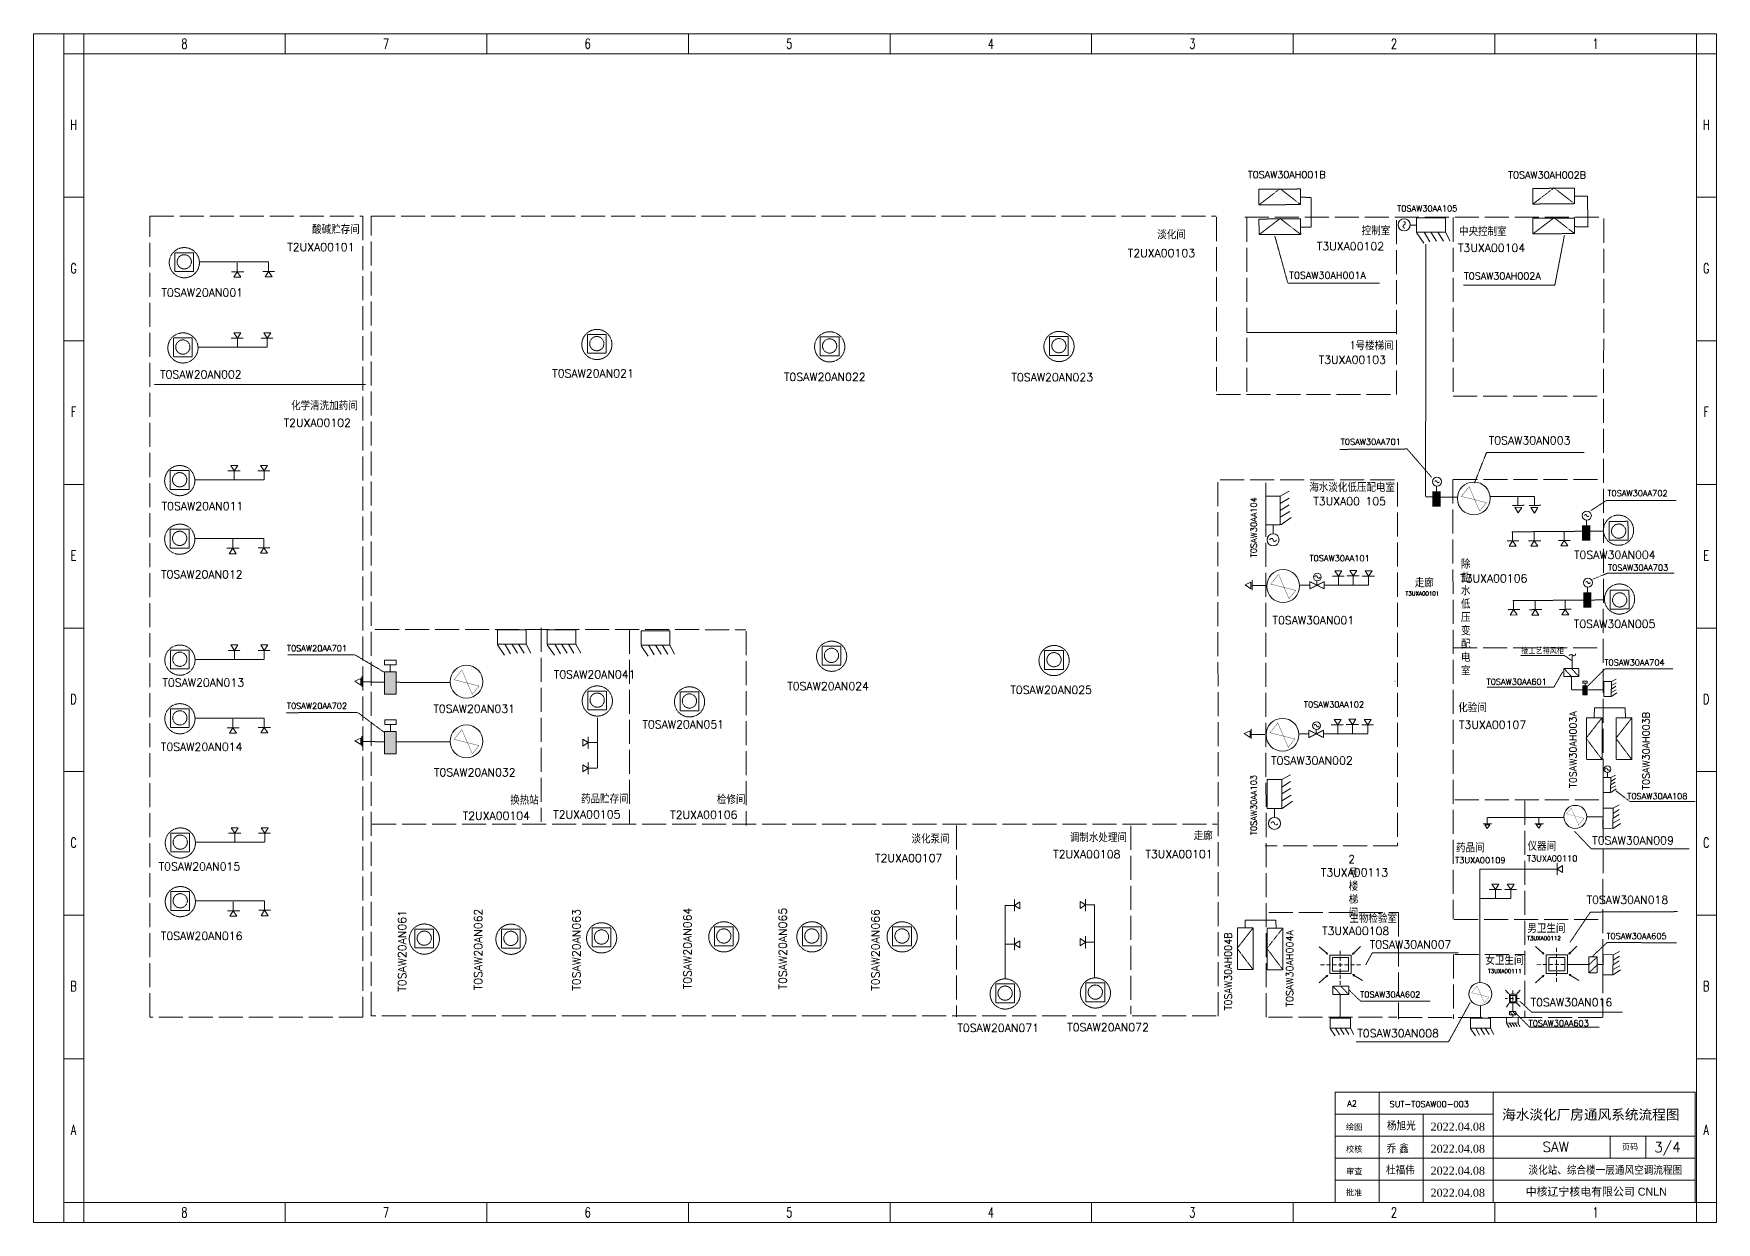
# Model space of a CAD drawing. Header units: millimetres. Extents: x 183980 to 562651, y 222331 to 282504.
# Drawn here: x 386994 to 471094, y 223104 to 282504 of the extents above; entities that cross this region are included whole.
import ezdxf
from ezdxf.enums import TextEntityAlignment as Align

# ---------------------------------------------------------------- set-up
doc = ezdxf.new("R2010")
doc.units = ezdxf.units.MM
for name, pattern in [('ACAD_ISO02W100', [15, 12, -3]), ('AM_ISO08W050x2', [9, 6, -0.75, 1.5, -0.75]), ('破線', [3, 2, -1])]:
    doc.linetypes.add(name, pattern=pattern)
doc.layers.get('0').update_dxf_attribs({"lineweight": 5})
doc.styles.add('-华文新魏', font='STXINWEI.TTF', dxfattribs={"width": 1.5})
doc.styles.add('HZ', font='romanc.shx', dxfattribs={"width": 0.75, "bigfont": 'hzfs.shx'})
doc.styles.add('ROMAND', font='romand')
doc.styles.add('RT', font='times.ttf', dxfattribs={"width": 1.5})
doc.styles.get("Standard").update_dxf_attribs({"font": 'txt8.shx', "bigfont": 'hztxt.shx'})
doc.styles.add('中西文等高字体', font='HZTXT_E.shx', dxfattribs={"width": 0.7, "bigfont": 'HZTXT.shx'})
doc.styles.add('设备编码ROMAND', font='romand.shx', dxfattribs={"width": 0.85, "height": 400})
pattern_1 = [(0, (0, 0), (0, 6.985), [5.08, -1.905]), (90, (0, 0), (-6.985, 4e-16), [5.08, -1.905])]

msp = doc.modelspace()

# ---------------------------------------------------------------- hatches: boundary and pattern name
at = {"linetype": '破線', "lineweight": 5}
h = msp.add_hatch(dxfattribs=at)
h.set_pattern_fill('ANGLE', color=256, scale=0.7, style=0)
h.set_pattern_definition([(0, (173725.622, 84212.989), (0, 4.8895), [3.556, -1.3335]), (90, (173725.622, 84212.989), (-4.8895, 3e-16), [3.556, -1.3335])])
h.paths.add_polyline_path([(456897, 258863), (457309, 258863), (457309, 259637), (457086, 259637), (456897, 259637), (456897, 259283)])
h = msp.add_hatch(dxfattribs=at)
h.set_pattern_fill('ANGLE', color=256, scale=0.7, style=0)
h.set_pattern_definition([(0, (181215.4506, 82516), (0, 4.8895), [3.556, -1.3335]), (90, (181215.4506, 82516), (-4.8895, 3e-16), [3.556, -1.3335])])
h.paths.add_polyline_path([(464387, 257166), (464799, 257166), (464799, 257940), (464575, 257940), (464387, 257940), (464387, 257586)])
h = msp.add_hatch(dxfattribs=at)
h.set_pattern_fill('ANGLE', color=256, scale=0.7, style=0)
h.set_pattern_definition([(0, (181268.4506, 79170), (0, 4.8895), [3.556, -1.3335]), (90, (181268.4506, 79170), (-4.8895, 3e-16), [3.556, -1.3335])])
h.paths.add_polyline_path([(464440, 253820), (464852, 253820), (464852, 254594), (464628, 254594), (464440, 254594), (464440, 254240)])
h = msp.add_hatch(dxfattribs=at)
h.set_pattern_fill('ANGLE', color=256, style=0)
h.set_pattern_definition(pattern_1)
h.paths.add_polyline_path([(404531, 249500), (404531, 250606), (405119, 250606), (405119, 249500)])
h = msp.add_hatch(dxfattribs=at)
h.set_pattern_fill('ANGLE', color=256, style=0)
h.set_pattern_definition(pattern_1)
h.paths.add_polyline_path([(464418, 249916), (464418, 249462), (464642, 249462), (464642, 249916)])
h = msp.add_hatch(dxfattribs=at)
h.set_pattern_fill('ANGLE', color=256, style=0)
h.set_pattern_definition(pattern_1)
h.paths.add_polyline_path([(404531, 246520), (404531, 247626), (405119, 247626), (405119, 246520)])

# ---------------------------------------------------------------- linework, layer by layer
for p, q in [((386994, 282504, 840), (471094, 282504, 840)), ((386994, 223104, 840), (386994, 282504, 840)), ((388494, 223104, 840), (388494, 282504, 840)), ((389494, 281504, 840), (389494, 282504, 840)), ((399569, 282504, 840), (399569, 281504, 840)), ((409644, 282504, 840), (409644, 281504, 840)), ((419719, 282504, 840), (419719, 281504, 840)), ((429794, 282504, 840), (429794, 281504, 840)), ((439869, 282504, 840), (439869, 281504, 840)), ((449944, 282504, 840), (449944, 281504, 840)), ((460019, 282504, 840), (460019, 281504, 840)), ((470094, 281504, 840), (470094, 282504, 840)), ((471094, 282504, 840), (471094, 223104, 840)), ((389494, 281504, 840), (388494, 281504, 840)), ((389494, 281504, 840), (470094, 281504, 840)), ((389494, 224104, 840), (389494, 281504, 840)), ((470094, 281504, 840), (471094, 281504, 840)), ((470094, 281504, 840), (470094, 224104, 840)), ((388494, 274329, 840), (389494, 274329, 840)), ((470094, 274329, 840), (471094, 274329, 840)), ((388494, 267154, 840), (389494, 267154, 840)), ((470094, 267154, 840), (471094, 267154, 840)), ((388494, 259979, 840), (389494, 259979, 840)), ((470094, 259979, 840), (471094, 259979, 840)), ((388494, 252804, 840), (389494, 252804, 840)), ((470094, 252804, 840), (471094, 252804, 840)), ((388494, 245629, 840), (389494, 245629, 840)), ((470094, 245629, 840), (471094, 245629, 840)), ((388494, 238454, 840), (389494, 238454, 840)), ((470094, 238454, 840), (471094, 238454, 840)), ((388494, 231279, 840), (389494, 231279, 840)), ((388494, 231279, 840), (389494, 231279, 840)), ((470094, 231279, 840), (471094, 231279, 840)), ((389494, 224104, 840), (388494, 224104, 840)), ((389494, 224104, 840), (389494, 223104, 840)), ((470094, 224104, 840), (389494, 224104, 840)), ((399569, 224104, 840), (399569, 223104, 840)), ((409644, 224104, 840), (409644, 223104, 840)), ((419719, 224104, 840), (419719, 223104, 840)), ((429794, 224104, 840), (429794, 223104, 840)), ((439869, 224104, 840), (439869, 223104, 840)), ((449944, 224104, 840), (449944, 223104, 840)), ((449944, 224104, 840), (449944, 223104, 840)), ((460019, 224104, 840), (460019, 223104, 840)), ((470094, 224104, 840), (471094, 224104, 840)), ((470094, 224104, 840), (470094, 223104, 840)), ((471094, 223104, 840), (386994, 223104, 840))]:
    msp.add_line(p, q)
for p, q in [((449290, 274757), (448235, 273950)), ((450315, 273964), (449290, 274757)), ((449290, 274757), (449290, 274757)), ((450320, 274330), (450840, 274320)), ((450840, 274320), (450840, 272830)), ((462980, 274797), (461925, 273990)), ((464005, 274004), (462980, 274797)), ((462980, 274797), (462980, 274797)), ((464020, 274380), (464650, 274380)), ((464650, 274380), (464680, 272850)), ((449294, 273267), (448239, 272460)), ((450319, 272474), (449294, 273267)), ((449294, 273267), (449294, 273267)), ((450840, 272830), (450320, 272830)), ((462984, 273307), (461929, 272500)), ((464009, 272514), (462984, 273307)), ((462984, 273307), (462984, 273307)), ((464680, 272850), (464020, 272860)), ((449030, 272380), (449680, 270030)), ((456580, 271990), (456560, 259390)), ((463500, 272420), (463020, 269930)), ((395311, 271096), (398741, 271096)), ((397171, 271056), (397171, 270606)), ((398731, 271076), (398731, 270626)), ((397491, 270606), (396881, 270606)), ((399051, 270626), (398441, 270626)), ((449680, 270030), (454260, 270030)), ((463020, 269930), (458450, 269930)), ((447620, 267570), (455120, 267570)), ((395241, 266836), (398671, 266836)), ((396861, 267286), (397471, 267286)), ((397181, 266836), (397181, 267286)), ((398351, 267286), (398961, 267286)), ((398671, 266836), (398671, 267286)), ((393020, 264970), (403580, 264970)), ((455640, 261750), (452270, 261730)), ((456850, 260350), (455640, 261750)), ((459000, 260040), (459610, 261580)), ((459610, 261580), (464480, 261580)), ((395081, 260206), (398511, 260206)), ((396701, 260656), (397311, 260656)), ((397021, 260206), (397021, 260656)), ((398191, 260656), (398801, 260656)), ((398511, 260206), (398511, 260656)), ((456560, 259360), (458150, 259340)), ((459770, 259380), (462010, 259380)), ((461175, 259382), (461180, 258932)), ((462005, 259382), (462010, 258932)), ((464820, 258670), (465590, 259170)), ((465590, 259170), (469080, 259170)), ((461500, 258935), (460890, 258929)), ((462330, 258935), (461720, 258929)), ((465420, 257646), (460870, 257610)), ((460905, 257612), (460910, 257162)), ((461990, 257610), (461995, 257160)), ((463480, 257626), (463485, 257176)), ((395081, 257276), (398511, 257276)), ((397261, 256786), (396651, 256786)), ((396941, 257236), (396941, 256786)), ((398821, 256806), (398211, 256806)), ((398501, 257256), (398501, 256806)), ((461230, 257165), (460620, 257159)), ((462315, 257164), (461705, 257157)), ((463805, 257179), (463195, 257173)), ((448560, 254920), (447894, 254920)), ((447900, 255190), (447900, 254690)), ((450284, 254940), (450774, 254940)), ((450774, 255123), (450774, 254763)), ((451494, 255123), (450774, 254763)), ((451494, 254763), (450774, 255123)), ((451494, 255123), (451494, 254763)), ((451494, 254940), (453710, 254940)), ((451890, 255390), (452500, 255390)), ((452210, 254940), (452210, 255390)), ((452630, 255410), (453240, 255410)), ((452950, 254960), (452950, 255410)), ((453394, 255390), (454004, 255390)), ((453714, 254940), (453714, 255390)), ((464910, 255240), (465650, 255540)), ((465650, 255540), (468990, 255540)), ((465470, 254207), (460920, 254171)), ((460955, 254173), (460960, 253723)), ((462040, 254172), (462045, 253722)), ((463530, 254187), (463535, 253737)), ((461280, 253726), (460670, 253720)), ((462365, 253725), (461755, 253719)), ((463855, 253740), (463245, 253734)), ((396711, 251686), (397321, 251686)), ((397031, 251236), (397031, 251686)), ((398201, 251686), (398811, 251686)), ((398521, 251236), (398521, 251686)), ((403040, 251470), (399680, 251470)), ((404540, 250580), (403040, 251470)), ((463880, 250790), (463880, 251470)), ((395091, 251236), (398521, 251236)), ((463500, 251430), (461300, 251430)), ((463473, 250787), (463845, 250386)), ((463880, 251170), (463500, 251430)), ((463845, 250787), (464218, 250386)), ((464670, 249910), (465520, 250760)), ((465520, 250760), (468930, 250760)), ((403400, 250380), (403400, 249880)), ((404540, 250100), (403406, 250110)), ((405130, 250090), (407820, 250080)), ((455020, 250140), (455040, 250140)), ((462970, 249840), (459620, 249840)), ((463410, 250610), (462970, 249840)), ((463860, 249710), (463860, 250360)), ((464420, 249720), (463860, 249710)), ((465440, 249720), (464680, 249720)), ((395091, 248306), (398521, 248306)), ((396951, 248266), (396951, 247816)), ((398511, 248286), (398511, 247836)), ((403180, 248590), (399620, 248570)), ((404500, 247600), (403180, 248590)), ((415171, 248323), (415171, 245803)), ((465380, 248316), (464580, 247296)), ((464990, 248310), (465000, 248810)), ((465000, 248810), (466540, 248810)), ((466870, 248310), (466070, 247290)), ((466540, 248810), (466550, 248300)), ((397271, 247816), (396661, 247816)), ((398831, 247836), (398221, 247836)), ((403400, 247400), (403400, 246900)), ((414711, 246763), (414711, 247373)), ((447850, 247760), (447850, 247260)), ((448521, 247490), (447856, 247490)), ((450246, 247510), (450735, 247510)), ((450735, 247693), (450735, 247333)), ((451455, 247693), (450735, 247333)), ((451455, 247333), (450735, 247693)), ((451455, 247693), (451455, 247333)), ((451455, 247510), (453671, 247510)), ((451851, 247960), (452461, 247960)), ((452171, 247510), (452171, 247960)), ((452591, 247980), (453201, 247980)), ((452911, 247530), (452911, 247980)), ((453356, 247960), (453966, 247960)), ((453676, 247510), (453676, 247960)), ((464580, 247296), (464580, 247296)), ((464580, 247296), (465380, 246236)), ((466070, 247290), (466070, 247290)), ((466070, 247290), (466870, 246230)), ((404540, 247120), (403406, 247130)), ((405130, 247110), (407810, 247110)), ((415161, 247083), (414711, 247083)), ((414711, 245483), (414711, 246093)), ((415161, 245803), (414711, 245803)), ((465652, 245574), (465652, 245361)), ((466070, 244670), (466780, 244130)), ((466780, 244130), (470040, 244130)), ((463455, 243339), (459637, 243339)), ((459644, 243339), (459644, 243024)), ((462224, 243339), (462224, 243024)), ((464624, 243374), (465430, 243360)), ((396731, 242546), (397341, 242546)), ((397051, 242096), (397051, 242546)), ((398221, 242546), (398831, 242546)), ((398541, 242096), (398541, 242546)), ((459870, 243020), (459441, 243024)), ((462448, 243024), (462021, 243024)), ((464010, 242640), (464010, 242640)), ((464010, 242640), (464840, 241770)), ((395111, 242096), (398541, 242096)), ((464840, 241770), (469730, 241770)), ((459280, 235070), (459280, 240750)), ((459280, 240750), (463150, 240750)), ((463140, 241070), (463140, 240460)), ((459740, 239740), (460350, 239740)), ((460060, 239290), (460060, 239740)), ((460500, 239740), (461110, 239740)), ((460820, 239290), (460820, 239740)), ((395111, 239166), (398541, 239166)), ((396971, 239126), (396971, 238676)), ((398531, 239146), (398531, 238696)), ((435550, 235270), (435550, 238950)), ((435560, 238940), (436010, 238940)), ((436010, 239260), (436010, 238650)), ((439560, 238650), (439560, 239260)), ((440010, 238970), (439560, 238970)), ((440020, 235319), (440020, 238980)), ((459280, 239290), (460840, 239290)), ((397291, 238676), (396681, 238676)), ((398851, 238696), (398241, 238696)), ((447540, 237800), (447540, 238210)), ((447540, 238210), (449080, 238210)), ((449080, 238210), (449090, 237800)), ((463780, 237100), (464800, 238610)), ((464800, 238610), (469160, 238630)), ((436010, 237320), (436010, 236710)), ((439560, 236790), (439560, 237400)), ((447940, 237816), (447140, 236796)), ((449430, 237810), (448630, 236790)), ((435560, 237000), (436010, 237000)), ((440010, 237110), (439560, 237110)), ((447140, 236796), (447140, 236796)), ((447140, 236796), (447940, 235736)), ((448630, 236790), (448630, 236790)), ((448630, 236790), (449430, 235730)), ((453570, 235970), (453900, 236570)), ((453900, 236570), (458200, 236570)), ((464716, 235970), (465144, 236369)), ((464900, 236400), (465640, 237090)), ((465640, 237090), (469120, 237070)), ((463680, 235990), (464692, 235990)), ((464716, 235571), (465144, 235970)), ((465160, 235990), (465450, 235980)), ((451921, 234914), (452320, 234486)), ((452320, 234914), (452719, 234486)), ((452750, 234700), (453320, 234150)), ((452300, 233289), (452300, 234486)), ((453320, 234150), (456790, 234150)), ((458790, 234090), (457710, 232130)), ((459310, 233900), (459310, 233330)), ((460926, 234062), (460926, 233657)), ((461260, 234160), (461860, 233610)), ((460758, 233648), (460918, 233476)), ((460918, 233648), (461078, 233476)), ((460926, 233470), (460922, 233354)), ((461080, 233550), (461760, 232860)), ((461860, 233610), (466410, 233600)), ((457710, 232130), (453090, 232130)), ((461760, 232860), (465260, 232860)), ((463420, 232860), (463420, 232860))]:
    msp.add_line(p, q, dxfattribs=at)
at = {"linetype": 'ACAD_ISO02W100', "lineweight": 5, "ltscale": 100}
for p, q in [((446120, 273340), (446120, 264510)), ((447520, 273340), (465450, 273330)), ((447630, 273310), (447630, 264480)), ((455100, 264480), (455100, 273270)), ((457940, 273310), (457940, 264390)), ((465470, 273260), (465420, 233340)), ((446110, 264470), (455110, 264470)), ((457940, 264390), (465440, 264390)), ((446200, 233400), (446180, 260380)), ((446300, 260210), (455060, 260210)), ((448580, 260060), (448590, 233320)), ((455150, 260070), (455150, 241920)), ((457930, 260220), (457940, 238250)), ((457950, 260220), (465450, 260220)), ((404060, 252730), (422590, 252720)), ((412360, 252820), (412360, 243110)), ((416780, 252710), (416780, 243000)), ((422610, 252650), (422610, 242940)), ((457940, 251820), (465440, 251820)), ((458020, 244220), (465430, 244220)), ((461530, 244170), (461530, 233350)), ((403910, 243010), (446140, 243010)), ((433120, 242940), (433120, 233380)), ((441830, 242920), (441830, 233500)), ((455150, 241920), (448550, 241920)), ((448730, 238590), (455200, 238590)), ((455200, 238590), (455200, 233250)), ((457990, 238230), (465400, 238230)), ((457960, 236490), (457960, 233280)), ((458030, 236490), (461530, 236490)), ((448710, 233350), (455120, 233350)), ((455190, 233340), (465420, 233340))]:
    msp.add_line(p, q, dxfattribs=at)
at = {"linetype": 'Continuous', "lineweight": 5}
for p, q in [((456120, 272940), (455790, 272940)), ((456110, 272561), (456470, 272041)), ((456490, 272580), (456770, 272100)), ((456830, 272580), (457110, 272140)), ((457170, 272580), (457450, 272140)), ((457550, 272580), (457790, 272140)), ((457111, 259637), (457111, 259892)), ((449301, 259400), (449741, 259640)), ((449301, 259020), (449741, 259300)), ((449301, 258680), (449741, 258960)), ((449301, 258340), (449781, 258620)), ((449320, 257960), (449840, 258320)), ((464601, 257940), (464601, 258195)), ((448941, 257970), (448941, 257509)), ((464654, 254594), (464654, 254849)), ((410170, 251971), (410530, 251451)), ((410550, 251990), (410830, 251510)), ((410890, 251990), (411170, 251550)), ((411230, 251990), (411510, 251550)), ((411610, 251990), (411850, 251550)), ((412660, 251970), (413020, 251450)), ((413040, 251989), (413320, 251509)), ((413380, 251989), (413660, 251549)), ((413720, 251989), (414000, 251549)), ((414100, 251989), (414340, 251549)), ((417350, 251920), (417710, 251400)), ((417730, 251939), (418010, 251459)), ((418070, 251939), (418350, 251499)), ((418410, 251939), (418690, 251499)), ((418790, 251939), (419030, 251499)), ((465846, 249751), (466076, 249894)), ((465848, 249928), (466079, 250071)), ((465850, 250126), (466081, 250248)), ((465844, 249575), (466095, 249717)), ((465851, 249377), (466124, 249561)), ((449370, 245231), (449810, 245471)), ((449370, 244851), (449810, 245131)), ((449370, 244511), (449810, 244791)), ((465812, 244783), (466063, 244925)), ((465814, 244959), (466044, 245102)), ((465816, 245136), (466047, 245279)), ((465818, 245334), (466049, 245456)), ((465819, 244585), (466092, 244769)), ((449370, 244171), (449850, 244451)), ((449389, 243791), (449909, 244151)), ((465935, 243801), (466245, 243965)), ((449010, 243801), (449010, 243340)), ((465926, 243059), (466265, 243251)), ((465929, 243297), (466239, 243489)), ((465932, 243535), (466242, 243727)), ((465936, 242793), (466303, 243041)), ((451250, 236880), (451618, 236549)), ((451590, 236517), (451646, 236580)), ((451670, 236502), (451590, 236517)), ((451646, 236580), (451646, 236580)), ((451646, 236580), (451670, 236502)), ((452914, 236495), (452934, 236575)), ((452994, 236515), (452914, 236495)), ((452934, 236575), (452994, 236515)), ((453314, 236895), (452964, 236545)), ((452994, 236515), (452994, 236515)), ((462060, 236890), (462428, 236559)), ((462400, 236527), (462456, 236590)), ((462480, 236512), (462400, 236527)), ((462456, 236590), (462456, 236590)), ((462456, 236590), (462480, 236512)), ((463724, 236505), (463744, 236585)), ((463804, 236525), (463724, 236505)), ((463744, 236585), (463804, 236525)), ((464124, 236905), (463774, 236555)), ((463804, 236525), (463804, 236525)), ((465937, 236211), (466247, 236403)), ((465940, 236477), (466250, 236641)), ((452962, 235411), (452925, 235485)), ((452925, 235485), (453008, 235483)), ((453008, 235483), (452962, 235411)), ((463772, 235421), (463735, 235495)), ((463735, 235495), (463818, 235493)), ((463818, 235493), (463772, 235421)), ((465931, 235735), (466270, 235927)), ((465934, 235973), (466244, 236165)), ((465941, 235469), (466308, 235717)), ((451250, 235068), (451617, 235401)), ((451589, 235432), (451670, 235448)), ((451646, 235369), (451589, 235432)), ((451589, 235432), (451589, 235432)), ((451670, 235448), (451646, 235369)), ((452962, 235411), (452962, 235411)), ((453403, 235182), (452985, 235447)), ((460561, 234710), (460694, 234563)), ((461286, 234710), (461154, 234563)), ((462060, 235078), (462427, 235411)), ((462399, 235442), (462480, 235458)), ((462456, 235379), (462399, 235442)), ((462399, 235442), (462399, 235442)), ((462480, 235458), (462456, 235379)), ((463772, 235421), (463772, 235421)), ((464213, 235192), (463795, 235457)), ((460607, 233849), (460713, 234016)), ((460682, 234552), (460707, 234574)), ((460713, 234542), (460682, 234552)), ((460698, 234025), (460728, 234040)), ((460727, 234007), (460698, 234025)), ((460698, 234025), (460698, 234025)), ((460707, 234574), (460707, 234574)), ((460707, 234574), (460713, 234542)), ((460728, 234040), (460727, 234007)), ((461140, 234012), (461132, 234044)), ((461132, 234044), (461164, 234036)), ((461135, 234542), (461141, 234574)), ((461166, 234551), (461135, 234542)), ((461164, 234036), (461140, 234012)), ((461140, 234012), (461140, 234012)), ((461141, 234574), (461166, 234551)), ((461292, 233884), (461152, 234024)), ((461166, 234551), (461166, 234551)), ((460606, 233059), (460747, 232849)), ((460758, 233064), (460868, 232871)), ((460894, 233063), (461004, 232885)), ((461030, 233061), (461140, 232884)), ((461182, 233059), (461276, 232882)), ((451795, 232794), (452047, 232430)), ((452061, 232807), (452257, 232471)), ((452299, 232807), (452495, 232499)), ((452537, 232807), (452733, 232499)), ((452803, 232807), (452971, 232499)), ((458800, 232787), (459052, 232423)), ((459066, 232800), (459262, 232464)), ((459304, 232800), (459500, 232492)), ((459542, 232800), (459738, 232492)), ((459808, 232800), (459976, 232492))]:
    msp.add_line(p, q, dxfattribs=at)
at = {"lineweight": 5}
for p, q in [((397001, 270336), (397171, 270606)), ((397351, 270336), (397001, 270336)), ((397171, 270606), (397351, 270336)), ((398561, 270356), (398731, 270626)), ((398911, 270356), (398561, 270356)), ((398731, 270626), (398911, 270356)), ((397001, 267556), (397351, 267556)), ((397181, 267286), (397001, 267556)), ((397351, 267556), (397181, 267286)), ((398491, 267556), (398841, 267556)), ((398671, 267286), (398491, 267556)), ((398841, 267556), (398671, 267286)), ((396841, 260926), (397191, 260926)), ((397021, 260656), (396841, 260926)), ((397191, 260926), (397021, 260656)), ((398331, 260926), (398681, 260926)), ((398511, 260656), (398331, 260926)), ((398681, 260926), (398511, 260656)), ((461018, 258837), (461368, 258833)), ((461195, 258565), (461018, 258837)), ((461368, 258833), (461195, 258565)), ((461830, 258822), (462180, 258818)), ((462007, 258550), (461830, 258822)), ((462180, 258818), (462007, 258550)), ((396771, 256516), (396941, 256786)), ((397121, 256516), (396771, 256516)), ((396941, 256786), (397121, 256516)), ((398331, 256536), (398501, 256806)), ((398681, 256536), (398331, 256536)), ((398501, 256806), (398681, 256536)), ((460743, 256890), (460910, 257162)), ((461093, 256894), (460743, 256890)), ((460910, 257162), (461093, 256894)), ((461828, 256889), (461995, 257160)), ((462178, 256892), (461828, 256889)), ((461995, 257160), (462178, 256892)), ((463318, 256904), (463485, 257176)), ((463668, 256908), (463318, 256904)), ((463485, 257176), (463668, 256908)), ((452770, 255680), (453120, 255680)), ((452950, 255410), (452770, 255680)), ((453120, 255680), (452950, 255410)), ((447539, 254959), (447830, 255090)), ((447830, 254765), (447539, 254959)), ((447830, 255090), (447830, 254765)), ((452030, 255660), (452380, 255660)), ((452210, 255390), (452030, 255660)), ((452380, 255660), (452210, 255390)), ((453534, 255660), (453884, 255660)), ((453714, 255390), (453534, 255660)), ((453884, 255660), (453714, 255390)), ((460793, 253451), (460960, 253723)), ((461143, 253455), (460793, 253451)), ((460960, 253723), (461143, 253455)), ((461878, 253450), (462045, 253722)), ((462228, 253454), (461878, 253450)), ((462045, 253722), (462228, 253454)), ((463368, 253465), (463535, 253737)), ((463718, 253469), (463368, 253465)), ((463535, 253737), (463718, 253469)), ((396851, 251956), (397201, 251956)), ((397031, 251686), (396851, 251956)), ((397201, 251956), (397031, 251686)), ((398341, 251956), (398691, 251956)), ((398521, 251686), (398341, 251956)), ((398691, 251956), (398521, 251686)), ((403050, 250149), (403341, 250280)), ((403341, 249955), (403050, 250149)), ((403341, 250280), (403341, 249955)), ((451991, 248230), (452341, 248230)), ((452171, 247960), (451991, 248230)), ((452341, 248230), (452171, 247960)), ((452731, 248250), (453081, 248250)), ((452911, 247980), (452731, 248250)), ((453081, 248250), (452911, 247980)), ((453496, 248230), (453846, 248230)), ((453676, 247960), (453496, 248230)), ((453846, 248230), (453676, 247960)), ((396781, 247546), (396951, 247816)), ((397131, 247546), (396781, 247546)), ((396951, 247816), (397131, 247546)), ((398341, 247566), (398511, 247836)), ((398691, 247566), (398341, 247566)), ((398511, 247836), (398691, 247566)), ((403050, 247169), (403341, 247300)), ((403341, 247300), (403341, 246975)), ((447500, 247529), (447791, 247660)), ((447791, 247335), (447500, 247529)), ((447791, 247660), (447791, 247335)), ((403341, 246975), (403050, 247169)), ((414441, 246903), (414441, 247253)), ((414441, 247253), (414711, 247083)), ((414711, 247083), (414441, 246903)), ((414441, 245623), (414441, 245973)), ((414441, 245973), (414711, 245803)), ((414711, 245803), (414441, 245623)), ((396871, 242816), (397221, 242816)), ((397051, 242546), (396871, 242816)), ((397221, 242816), (397051, 242546)), ((398361, 242816), (398711, 242816)), ((398541, 242546), (398361, 242816)), ((398711, 242816), (398541, 242546)), ((459520, 242969), (459765, 242969)), ((459646, 242780), (459520, 242969)), ((459765, 242969), (459646, 242780)), ((462090, 242985), (462335, 242985)), ((462216, 242796), (462090, 242985)), ((462335, 242985), (462216, 242796)), ((463140, 240750), (463410, 240930)), ((463410, 240580), (463140, 240750)), ((463410, 240930), (463410, 240580)), ((459880, 240010), (460230, 240010)), ((460060, 239740), (459880, 240010)), ((460230, 240010), (460060, 239740)), ((460640, 240010), (460990, 240010)), ((460820, 239740), (460640, 240010)), ((460990, 240010), (460820, 239740)), ((436010, 238940), (436280, 239120)), ((436280, 238770), (436010, 238940)), ((436280, 239120), (436280, 238770)), ((439290, 238790), (439290, 239140)), ((439290, 239140), (439560, 238970)), ((439560, 238970), (439290, 238790)), ((396801, 238406), (396971, 238676)), ((397151, 238406), (396801, 238406)), ((396971, 238676), (397151, 238406)), ((398361, 238426), (398531, 238696)), ((398711, 238426), (398361, 238426)), ((398531, 238696), (398711, 238426)), ((436010, 237000), (436280, 237180)), ((436280, 237180), (436280, 236830)), ((439290, 236930), (439290, 237280)), ((439290, 237280), (439560, 237110)), ((436280, 236830), (436010, 237000)), ((439560, 237110), (439290, 236930)), ((452042, 229604, 840), (452042, 224104, 840)), ((454242, 229604, 840), (454242, 224104, 840)), ((459944, 229604, 840), (459944, 224104, 840)), ((459944, 228504, 840), (452042, 228504, 840)), ((456442, 228504, 840), (456442, 224104, 840)), ((470009, 227404, 840), (452042, 227404, 840)), ((465794, 227404, 840), (465790, 226300, 840)), ((467574, 227404, 840), (467574, 226304, 840)), ((470009, 226304, 840), (452042, 226304, 840)), ((470009, 225204, 840), (452042, 225204, 840)), ((470094, 224104, 840), (452094, 224104, 840))]:
    msp.add_line(p, q, dxfattribs=at)
at = {"color": 0, "linetype": 'Continuous', "lineweight": 5}
for p, q in [((451134, 254943), (451134, 255161)), ((404820, 250606), (404820, 250950)), ((464530, 249916), (464530, 250046)), ((404825, 247626), (404825, 247970)), ((451095, 247513), (451095, 247731))]:
    msp.add_line(p, q, dxfattribs=at)
at = {"linetype": '破線', "lineweight": 5, "ltscale": 100}
for p, q in [((452300, 236670), (452300, 234914)), ((463097, 236820), (463107, 235040)), ((451317, 235970), (453317, 235980)), ((462127, 235980), (464127, 235990)), ((460922, 234683), (460926, 233883)), ((461258, 234295), (460546, 234291))]:
    msp.add_line(p, q, dxfattribs=at)
at = {"linetype": '破線', "lineweight": 5}
for points in [[(450310, 274743), (450315, 273964), (448235, 273950), (448230, 274730)], [(464000, 274783), (464005, 274004), (461925, 273990), (461920, 274770)], [(450314, 273253), (450319, 272474), (448239, 272460), (448234, 273240)], [(464004, 273293), (464009, 272514), (461929, 272500), (461924, 273280)], [(394050, 271559), (394991, 271559), (394991, 270618), (394050, 270618)], [(414670, 267471), (415611, 267471), (415611, 266530), (414670, 266530)], [(393980, 267299), (394921, 267299), (394921, 266358), (393980, 266358)], [(426305, 267353), (427246, 267353), (427246, 266413), (426305, 266413)], [(437765, 267369), (438706, 267369), (438706, 266428), (437765, 266428)], [(393820, 260670), (394760, 260670), (394760, 259729), (393820, 259729)], [(393820, 257740), (394760, 257740), (394760, 256799), (393820, 256799)], [(466686, 257195), (465745, 257186), (465735, 258126), (466676, 258136)], [(466736, 253757), (465795, 253747), (465785, 254688), (466726, 254697)], [(393830, 251700), (394770, 251700), (394770, 250759), (393830, 250759)], [(426400, 251891), (427340, 251891), (427340, 250950), (426400, 250950)], [(437519, 251676), (438460, 251676), (438460, 250735), (437519, 250735)], [(463473, 250787), (464218, 250787), (464218, 250386), (463473, 250386)], [(414690, 249656), (415630, 249656), (415630, 248715), (414690, 248715)], [(419300, 249611), (420241, 249611), (420241, 248670), (419300, 248670)], [(393830, 248770), (394770, 248770), (394770, 247829), (393830, 247829)], [(464600, 248316), (465380, 248316), (465380, 246236), (464600, 246236)], [(466090, 248310), (466870, 248310), (466870, 246230), (466090, 246230)], [(393850, 242560), (394790, 242560), (394790, 241619), (393850, 241619)], [(393850, 239630), (394790, 239630), (394790, 238689), (393850, 238689)], [(406045, 237759), (406986, 237759), (406986, 236818), (406045, 236818)], [(410375, 237749), (411316, 237749), (411316, 236808), (410375, 236808)], [(414905, 237819), (415846, 237819), (415846, 236878), (414905, 236878)], [(421015, 237869), (421956, 237869), (421956, 236928), (421015, 236928)], [(425415, 237869), (426356, 237869), (426356, 236928), (425415, 236928)], [(429925, 237869), (430866, 237869), (430866, 236928), (429925, 236928)], [(447160, 237816), (447940, 237816), (447940, 235736), (447160, 235736)], [(448650, 237810), (449430, 237810), (449430, 235730), (448650, 235730)], [(464716, 235571), (464716, 236369), (465144, 236369), (465144, 235571)], [(435075, 235015), (436016, 235015), (436016, 234074), (435075, 234074)], [(439585, 235065), (440526, 235065), (440526, 234124), (439585, 234124)], [(451921, 234914), (452719, 234914), (452719, 234486), (451921, 234486)], [(460758, 233648), (461078, 233648), (461078, 233476), (460758, 233476)]]:
    msp.add_lwpolyline(points, close=True, dxfattribs=at)
at = {"linetype": 'ACAD_ISO02W100', "lineweight": 5, "ltscale": 100}
msp.add_lwpolyline([(392800, 273380), (403450, 273380), (403450, 233350), (392800, 233350)], close=True, dxfattribs=at)
msp.add_lwpolyline([(446095, 233420), (403865, 233420), (403865, 273390), (446095, 273390)], dxfattribs=at)
at = {"linetype": 'Continuous', "lineweight": 5}
for points in [[(456110, 272580), (456110, 273300), (457550, 273300), (457550, 272580)], [(449301, 257960), (448581, 257960), (448581, 259400), (449301, 259400)], [(410170, 251990), (410170, 252710), (411610, 252710), (411610, 251990)], [(412660, 251989), (412660, 252709), (414100, 252709), (414100, 251989)], [(417350, 251939), (417350, 252659), (418790, 252659), (418790, 251939)], [(405119, 249500), (404531, 249500), (404531, 250606), (405119, 250606)], [(464418, 249916), (464642, 249916), (464642, 249462), (464418, 249462)], [(465841, 249377), (465467, 249382), (465476, 250130), (465850, 250126)], [(405119, 246520), (404531, 246520), (404531, 247626), (405119, 247626)], [(449370, 243791), (448650, 243791), (448650, 245231), (449370, 245231)], [(465809, 244585), (465435, 244590), (465444, 245338), (465818, 245334)], [(465923, 242793), (465419, 242799), (465431, 243807), (465935, 243801)], [(465928, 235469), (465424, 235475), (465436, 236483), (465940, 236477)], [(451795, 232807), (451795, 233311), (452803, 233311), (452803, 232807)], [(458800, 232800), (458800, 233304), (459808, 233304), (459808, 232800)], [(460606, 233066), (460610, 233354), (461186, 233347), (461182, 233059)]]:
    msp.add_lwpolyline(points, close=True, dxfattribs=at)
at = {"lineweight": 5}
for points, const_width in [([(458350, 259380), (458739, 259865), (459262, 258654), (459598, 259066), (458350, 259380)], 16.3), ([(448824, 255000), (449214, 255485), (449736, 254274), (450073, 254686), (448824, 255000)], 16.3), ([(408006, 250220), (408395, 250705), (408917, 249494), (409254, 249906), (408006, 250220)], 16.3), ([(408006, 247240), (408395, 247725), (408917, 246514), (409254, 246926), (408006, 247240)], 16.3), ([(448786, 247570), (449175, 248055), (449697, 246844), (450034, 247256), (448786, 247570)], 16.3), ([(464477, 243297), (464205, 242957), (463839, 243805), (463603, 243517), (464477, 243297)], 11.4), ([(458861, 234582), (459134, 234922), (459499, 234074), (459735, 234362), (458861, 234582)], 11.4)]:
    msp.add_lwpolyline(points, dxfattribs=dict(at, const_width=const_width))
at = {"color": 0, "linetype": 'Continuous', "lineweight": 5}
for points in [[(404536, 251192), (405104, 251192), (405104, 250956), (404536, 250956)], [(464417, 250142), (464643, 250142), (464643, 250048), (464417, 250048)], [(404541, 248212), (405108, 248212), (405108, 247976), (404541, 247976)]]:
    msp.add_lwpolyline(points, close=True, dxfattribs=at)
at = {"linetype": 'AM_ISO08W050x2', "lineweight": 5}
for points in [[(451774, 236455), (452844, 236455), (452844, 235535), (451774, 235535)], [(451914, 236335), (452714, 236335), (452714, 235655), (451914, 235655)], [(462584, 236465), (463654, 236465), (463654, 235545), (462584, 235545)], [(462724, 236345), (463524, 236345), (463524, 235665), (462724, 235665)], [(461116, 234500), (461116, 234072), (460748, 234072), (460748, 234500)], [(461068, 234444), (461068, 234124), (460796, 234124), (460796, 234444)]]:
    msp.add_lwpolyline(points, close=True, dxfattribs=at)
at = {"lineweight": 5, "const_width": 50, "elevation": 840}
msp.add_lwpolyline([(452042, 224104), (470042, 224104), (470042, 229604), (452042, 229604)], close=True, dxfattribs=at)
at = {"linetype": 'Continuous', "lineweight": 5}
for centre, radius in [((455490, 272950), 300), ((457130, 260117), 226), ((464620, 258420), 226), ((448941, 257209), 300), ((464673, 255074), 226), ((465649, 245748), 168), ((449010, 243040), 300)]:
    msp.add_circle(centre, radius, dxfattribs=at)
at = {"linetype": '破線', "lineweight": 5}
for centre, radius in [((394525, 271060), 754), ((394520, 271103), 356), ((394455, 266800), 754), ((415145, 266972), 754), ((426780, 266854), 754), ((438240, 266870), 754), ((394450, 266843), 356), ((415140, 267015), 356), ((426775, 266897), 356), ((438235, 266913), 356), ((394295, 260170), 754), ((394290, 260214), 356), ((466206, 257690), 754), ((394295, 257240), 754), ((394290, 257284), 356), ((466211, 257646), 356), ((466256, 254251), 754), ((466261, 254208), 356), ((394305, 251200), 754), ((394300, 251244), 356), ((426875, 251392), 754), ((426870, 251435), 356), ((437994, 251177), 754), ((437990, 251220), 356), ((415165, 249157), 754), ((419775, 249112), 754), ((394305, 248270), 754), ((415160, 249200), 356), ((419770, 249155), 356), ((394300, 248314), 356), ((394325, 242060), 754), ((394320, 242104), 356), ((394325, 239130), 754), ((394320, 239174), 356), ((406520, 237260), 754), ((410850, 237250), 754), ((415380, 237320), 754), ((421490, 237370), 754), ((425890, 237370), 754), ((430400, 237370), 754), ((406515, 237303), 356), ((410845, 237293), 356), ((415375, 237363), 356), ((421485, 237413), 356), ((425885, 237413), 356), ((430395, 237413), 356), ((435550, 234516), 754), ((435545, 234559), 356), ((440060, 234566), 754), ((440055, 234609), 356)]:
    msp.add_circle(centre, radius, dxfattribs=at)
at = {"lineweight": 5}
for centre, radius in [((458970, 259280), 820), ((449444, 254900), 820), ((408626, 250120), 820), ((449406, 247470), 820), ((408626, 247140), 820), ((464043, 243367), 574), ((459295, 234512), 574)]:
    msp.add_circle(centre, radius, dxfattribs=at)
at = {"color": 0, "linetype": 'Continuous', "lineweight": 5}
for centre in [(451151, 255355), (451112, 247925)]:
    msp.add_circle(centre, 194, dxfattribs=at)
at = {"linetype": '破線', "lineweight": 5}
for centre, radius, start, end in [((455513, 272872), 81.3, 106.70028, 277.55244), ((455469, 273028), 81.3, 285.23773, 96.08988), ((457076, 260113), 54.2, 4.57392, 175.42608), ((457185, 260120), 54.2, 183.11137, 353.96353), ((464566, 258416), 54.2, 4.57392, 175.42608), ((464674, 258423), 54.2, 183.11137, 353.96353), ((448860, 257202), 81.3, 4.57392, 175.42608), ((449022, 257213), 81.3, 183.11137, 353.96353), ((451086, 255349), 65, 4.57392, 175.42608), ((451216, 255358), 65, 183.11137, 353.96353), ((464619, 255070), 54.2, 4.57392, 175.42608), ((464727, 255077), 54.2, 183.11137, 353.96353), ((463842, 251343), 131, 41.52926, 149.3514), ((463980, 251490), 72.4, 236.01048, 16.04427), ((451047, 247919), 65, 4.57392, 175.42608), ((451177, 247928), 65, 183.11137, 353.96353), ((465595, 245743), 54.2, 4.57392, 175.42608), ((465703, 245751), 54.2, 183.11137, 353.96353), ((448929, 243034), 81.3, 4.57392, 175.42608), ((449091, 243044), 81.3, 183.11137, 353.96353)]:
    msp.add_arc(centre, radius, start, end, dxfattribs=at)

# ---------------------------------------------------------------- texts
at = {"style": 'HZ', "width": 0.7}
for s, p in [('8', (394531, 281754, 840)), ('7', (404606, 281754, 840)), ('6', (414681, 281754, 840)), ('5', (424756, 281754, 840)), ('4', (434831, 281754, 840)), ('3', (444906, 281754, 840)), ('2', (454981, 281754, 840)), ('1', (465056, 281754, 840)), ('H', (388990, 277705, 840)), ('H', (470590, 277705, 840)), ('G', (388990, 270530, 840)), ('G', (470590, 270530, 840)), ('F', (388990, 263355, 840)), ('F', (470590, 263355, 840)), ('E', (388990, 256180, 840)), ('E', (470590, 256180, 840)), ('D', (388990, 249005, 840)), ('D', (470590, 249005, 840)), ('C', (388990, 241830, 840)), ('C', (470590, 241830, 840)), ('B', (388990, 234655, 840)), ('B', (470590, 234655, 840)), ('A', (388990, 227480, 840)), ('A', (470590, 227480, 840)), ('8', (394531, 223354, 840)), ('7', (404606, 223354, 840)), ('6', (414681, 223354, 840)), ('5', (424756, 223354, 840)), ('4', (434831, 223354, 840)), ('3', (444906, 223354, 840)), ('2', (454981, 223354, 840)), ('1', (465056, 223354, 840))]:
    msp.add_text(s, height=500, dxfattribs=at).set_placement(p, align=Align.CENTER)
at = {"lineweight": 5, "style": 'ROMAND'}
msp.add_text('A2', height=300, dxfattribs=at).set_placement((452883, 229040), align=Align.MIDDLE)
at = {"lineweight": 5}
for s, height, style, p in [('海水淡化厂房通风系统流程图', 500, '-华文新魏', (460384, 228239)), ('绘图', 300, '中西文等高字体', (452584, 227697, 840)), ('校核', 300, '中西文等高字体', (452584, 226587, 840)), ('页码', 300, '中西文等高字体', (466374, 226697, 840)), ('审查', 300, '中西文等高字体', (452594, 225477, 840)), ('淡化站、综合楼一层通风空调流程图', 400, '中西文等高字体', (461704, 225487, 840)), ('批准', 300, '中西文等高字体', (452584, 224417, 840)), ('中核辽宁核电有限公司 CNLN', 400, '-华文新魏', (461564, 224437, 840))]:
    msp.add_text(s, height=height, dxfattribs=dict(at, style=style)).set_placement(p)
at = {"color": 0, "lineweight": 5}
for s, style, p in [('杨旭光', '中西文等高字体', (454632, 227704, 840)), ('2022.04.08', 'RT', (456812, 227684, 840)), ('乔 鑫', '中西文等高字体', (454612, 226554, 840)), ('2022.04.08', 'RT', (456812, 226584, 840)), ('杜福伟', '中西文等高字体', (454582, 225494, 840)), ('2022.04.08', 'RT', (456812, 225484, 840)), ('2022.04.08', 'RT', (456812, 224384, 840))]:
    msp.add_text(s, height=400, dxfattribs=dict(at, style=style)).set_placement(p)
at = {"lineweight": 5}
msp.add_text('3/4', height=500, dxfattribs=at).set_placement((468650, 226820), align=Align.MIDDLE)
at = {"linetype": '破線', "lineweight": 5, "attachment_point": 1}
for s, insert, char_height in [('T0SAW30AH001B', (447680, 275640), 350), ('T0SAW30AH002B', (460690, 275610), 350), ('T0SAW30AH001A', (449740, 270600), 350), ('T0SAW30AH002A', (458480, 270570), 350), ('T0SAW20AN001', (393381, 269766), 400), ('T0SAW20AN002', (393311, 265676), 400), ('T0SAW20AN021', (412910, 265727), 400), ('T0SAW20AN022', (424494, 265549), 400), ('T0SAW20AN023', (435864, 265535), 400), ('T0SAW30AN003', (459720, 262380), 400), ('T0SAW20AN011', (393391, 259096), 400), ('T0SAW30AN004', (463980, 256660), 400), ('T0SAW20AN012', (393361, 255686), 400), ('T0SAW30AA101', (450760, 256440), 300), ('T0SAW30AN001', (448910, 253390), 400), ('T0SAW30AN005', (463970, 253210), 400), ('T0SAW20AA701', (399650, 251940), 300), ('T0SAW20AN041', (412991, 250683), 400), ('T0SAW20AN013', (393431, 250276), 400), ('T0SAW20AN024', (424659, 250097), 400), ('T0SAW20AN025', (435809, 249912), 400), ('T0SAW30AA601', (459610, 250270), 300), ('T0SAW20AA702', (399650, 249060), 300), ('T0SAW20AN031', (406970, 248970), 400), ('T0SAW30AA102', (450480, 249130), 300), ('T0SAW20AN051', (417421, 248187), 400), ('T0SAW20AN014', (393351, 247066), 400), ('T0SAW20AN032', (407000, 245790), 400), ('T0SAW30AN002', (448840, 246380), 400), ('T0SAW30AA108', (466640, 244550), 300), ('T0SAW30AN009', (464890, 242390), 400), ('T0SAW20AN015', (393241, 241086), 400), ('T0SAW30AN018', (464610, 239420), 400), ('T0SAW20AN016', (393351, 237616), 400), ('T0SAW30AN007', (453770, 237190), 400), ('T0SAW30AA605', (465600, 237560), 300), ('T0SAW30AA602', (453290, 234640), 300), ('T0SAW30AN016', (461810, 234300), 400), ('T0SAW20AN071', (433160, 233020), 400), ('T0SAW20AN072', (438650, 233050), 400), ('T0SAW30AA603', (461710, 233200), 300), ('T0SAW30AN008', (453150, 232750), 400)]:
    msp.add_mtext(s, dxfattribs=dict(at, insert=insert, char_height=char_height))
at = {"linetype": '破線', "lineweight": 0, "attachment_point": 1}
for s, insert, char_height in [('T0SAW30AA105', (455140, 273920), 300), ('T2UXA00101', (399670, 272040), 400), ('T2UXA00103', (441680, 271740), 400), ('T3UXA00102', (451130, 272080), 400), ('T3UXA00104', (458180, 272000), 400), ('T3UXA00103', (451220, 266410), 400), ('T2UXA00102', (399490, 263260), 400), ('T0SAW30AA701', (452320, 262260), 300), ('T3UXA00 105', (450950, 259340), 400), ('T0SAW30AA702', (465650, 259690), 300), ('T0SAW30AA703', (465680, 255970), 300), ('T3UXA00106', (458290, 255480), 400), ('T3UXA00101', (455560, 254630), 200), ('T0SAW30AA704', (465500, 251230), 300), ('T3UXA00107', (458230, 248170), 400), ('T2UXA00104', (408440, 243620), 400), ('T2UXA00105', (412960, 243690), 400), ('T2UXA00106', (418810, 243670), 400), ('T2UXA00107', (429050, 241510), 400), ('T2UXA00108', (437950, 241700), 400), ('T3UXA00101', (442560, 241710), 400), ('T3UXA00110', (461630, 241440), 300), ('T3UXA00113', (451330, 240790), 400), ('T3UXA00109', (458040, 241350), 300), ('T3UXA00108', (451390, 237870), 400), ('T3UXA00112', (461640, 237400), 200), ('T3UXA00111', (459680, 235760), 200)]:
    msp.add_mtext(s, dxfattribs=dict(at, insert=insert, char_height=char_height))
at = {"linetype": '破線', "lineweight": 5, "attachment_point": 1, "style": '设备编码ROMAND'}
for s, insert, char_height in [('{\\f宋体|b0|i0|c134|p2;酸碱贮存间}', (400910, 272940), 400), ('{\\f宋体|b0|i0|c134|p2;淡化间}', (443150, 272677), 400), ('{\\f宋体|b0|i0|c134|p2;控制室}', (453370, 272872), 400), ('{\\f宋体|b0|i0|c134|p2;中央控制室}', (458230, 272840), 400), ('1{\\f宋体|b0|i0|c134|p2;号楼梯间}', (452770, 267130), 400), ('{\\f宋体|b0|i0|c134|p2;化学清洗加药间}', (399860, 264130), 400), ('{\\f宋体|b0|i0|c134|p2;海水淡化低压配电室}', (450749, 260050), 400), ('{\\f宋体|b0|i0|c134|p2;走廊}', (456020, 255280), 400), ('{\\f宋体|b0|i0|c134|p2;接工艺排风柜}', (461340, 251830), 300), ('{\\f宋体|b0|i0|c134|p2;化验间}', (458190, 249040), 400), ('{\\f宋体|b0|i0|c134|p2;换热站}', (410810, 244420), 400), ('{\\f宋体|b0|i0|c134|p2;药品贮存间}', (414350, 244482), 400), ('{\\f宋体|b0|i0|c134|p2;检修间}', (421140, 244452), 400), ('{\\f宋体|b0|i0|c134|p2;淡化泵间}', (430870, 242482), 400), ('{\\f宋体|b0|i0|c134|p2;调制水处理间}', (438780, 242550), 400), ('{\\f宋体|b0|i0|c134|p2;走廊}', (444970, 242640), 400), ('{\\f宋体|b0|i0|c134|p2;药品间}', (458080, 242040), 400), ('{\\f宋体|b0|i0|c134|p2;仪器间}', (461660, 242120), 400), ('{\\f宋体|b0|i0|c134|p2;生物检验室}', (452750, 238510), 400), ('{\\f宋体|b0|i0|c134|p2;男卫生间}', (461650, 238010), 400), ('{\\f宋体|b0|i0|c134|p2;女卫生间}', (459550, 236410), 400)]:
    msp.add_mtext(s, dxfattribs=dict(at, insert=insert, char_height=char_height))
at = {"linetype": '破線', "lineweight": 5, "attachment_point": 1, "rotation": 90}
for s, insert, char_height in [('T0SAW30AA104', (447820, 256330), 300), ('T0SAW30AH003A', (463750, 244810), 350), ('T0SAW30AH003B', (467410, 244720), 350), ('T0SAW30AA103', (447820, 242450), 300), ('T0SAW20AN061', (405210, 234630), 400), ('T0SAW20AN062', (409010, 234700), 400), ('T0SAW20AN063', (413920, 234680), 400), ('T0SAW20AN064', (419470, 234750), 400), ('T0SAW20AN065', (424230, 234740), 400), ('T0SAW20AN066', (428870, 234680), 400), ('T0SAW30AH004B', (446520, 233700), 350), ('T0SAW30AH004A', (449590, 233870), 350)]:
    msp.add_mtext(s, dxfattribs=dict(at, insert=insert, char_height=char_height))
at = {"linetype": '破線', "lineweight": 5, "char_height": 400, "attachment_point": 1, "style": '设备编码ROMAND'}
for s, insert, width in [('{\\f宋体|b0|i0|c134|p2;除盐水低压变配电室}', (458330, 256220), 30), ('2{\\f宋体|b0|i0|c134|p2;号楼梯间}', (452720, 241450), 40)]:
    msp.add_mtext(s, dxfattribs=dict(at, insert=insert, width=width))
at = {"lineweight": 5, "insert": (454764, 229164, 840), "char_height": 300, "attachment_point": 1, "style": 'ROMAND'}
msp.add_mtext('SUT-T0SAW00-003', dxfattribs=at)
at = {"lineweight": 5, "insert": (462402, 227124, 840), "char_height": 500, "attachment_point": 1}
msp.add_mtext('SAW', dxfattribs=at)

doc.saveas('drawing.dxf')
